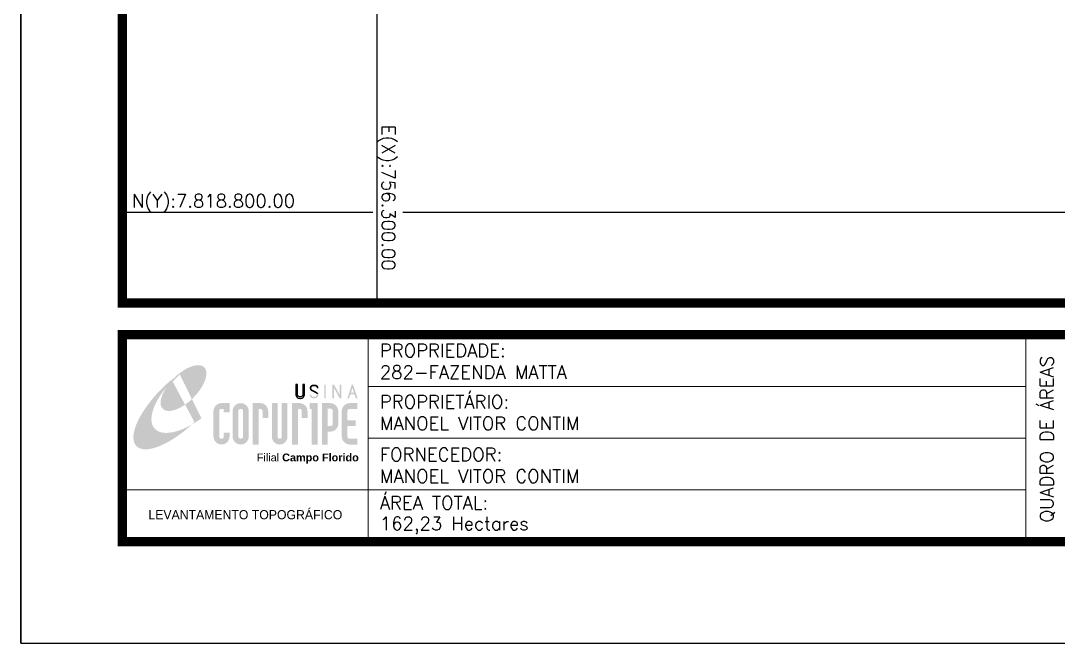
# Model space of a CAD drawing. Extents: x 755862 to 758487, y 7817271 to 7820983.
# Drawn here: x 755862 to 757137, y 7817271 to 7818035 of the extents above; entities that cross this region are included whole.
import ezdxf
from ezdxf.enums import TextEntityAlignment as Align

# ---------------------------------------------------------------- set-up
doc = ezdxf.new("R2010")
doc.units = 0
doc.header["$MEASUREMENT"] = 0
doc.linetypes.add('LIN0', pattern=[0])
doc.layers.add('MALHA', color=8, linetype='Continuous')
doc.layers.add('MARGEM', color=5, linetype='Continuous')
doc.styles.add('ARIAL', font='arial.ttf')
doc.styles.add('Simplex', font='simplex.shx')

# ---------------------------------------------------------------- blocks, each defined once
blk = doc.blocks.new('A$C78F83FB3')
at = {"layer": 'MARGEM'}
h = blk.add_hatch(color=20, dxfattribs=at)
edge = h.paths.add_edge_path()
edge.add_ellipse((19.49, 23.77), major_axis=(-6.68, -6.67), ratio=0.469426, start_angle=292.7328, end_angle=601.2579)
edge.add_ellipse((22.83, 22.05), major_axis=(12.64, 11.29), ratio=0.457614, start_angle=79.9069, end_angle=107.9139)
edge = h.paths.add_edge_path()
edge.add_ellipse((18.28, 18.7), major_axis=(13.95, 13.59), ratio=0.386848, start_angle=63.9612, end_angle=264.5993)
edge.add_ellipse((22.83, 22.05), major_axis=(12.64, 11.29), ratio=0.457614, start_angle=107.9139, end_angle=245.1182, ccw=False)
edge.add_ellipse((19.49, 23.77), major_axis=(-6.68, -6.67), ratio=0.469426, start_angle=241.2579, end_angle=292.7328, ccw=False)
for color, points in [(20, [(15.46, 26.12), (14.17, 24.81), (14.06, 24.24), (14.39, 23.97), (14.67, 24.54), (19.47, 29.32), (18.48, 28.66), (17.31, 27.78)]), (7, [(58.42, 24.9), (57.9, 24.9), (57.9, 21.73, -0.414214), (57.15, 20.98), (56.84, 20.98, -0.414214), (56.09, 21.73), (56.09, 24.9), (55.57, 24.9), (55.57, 21.73, 0.414214), (56.84, 20.46), (57.15, 20.46, 0.414214), (58.42, 21.73)]), (7, [(61.7, 24.9), (61.23, 24.9, 0.396318), (60.04, 23.78), (60.04, 23.72, 0.151912), (60.39, 22.97), (60.46, 22.92), (62.18, 22), (62.85, 21.83, 0.12407), (62.51, 22.42), (60.75, 23.36, -0.13192), (60.56, 23.77, -0.385578), (61.23, 24.37), (61.7, 24.37, -0.414214), (62.37, 23.7), (62.89, 23.7, 0.414214)]), (7, [(62.37, 23.7), (62.89, 23.7, 0.414214), (61.7, 24.9), (61.23, 24.9, 0.396318), (60.04, 23.78), (60.04, 23.72, 0.151912), (60.39, 22.97), (60.46, 22.92), (62.18, 22), (62.18, 22, -0.131921), (62.37, 21.59, -0.385578), (61.7, 20.98), (61.23, 20.98, -0.414214), (60.56, 21.65), (60.04, 21.65, 0.414214), (61.23, 20.46), (61.7, 20.46, 0.402546), (62.89, 21.61, 0.165292), (62.51, 22.42), (60.75, 23.36, -0.13192), (60.56, 23.77, -0.385578), (61.23, 24.37), (61.7, 24.37, -0.414214)]), (7, [(30.97, 12.46), (29.13, 12.46), (29.13, 8.21, 1), (34.29, 8.21), (34.29, 9.41), (32.45, 9.41), (32.45, 8.21, -1), (30.97, 8.21)])]:
    blk.add_hatch(color=color, dxfattribs=at).paths.add_polyline_path(points)
h = blk.add_hatch(color=7, dxfattribs=at)
h.paths.add_polyline_path([(65.24, 24.9), (64.72, 24.9), (64.72, 20.46), (65.24, 20.46)])
h.paths.add_polyline_path([(67.38, 20.46), (67.9, 20.46), (67.9, 23.74), (69.74, 20.46), (70.23, 20.46), (70.23, 24.9), (69.71, 24.9), (69.71, 21.58), (67.85, 24.9), (67.38, 24.9)])
h.paths.add_polyline_path([(72.17, 20.46), (72.72, 20.46), (73.14, 21.73), (74.49, 21.73), (74.9, 20.46), (75.45, 20.46), (74, 24.9), (73.62, 24.9)])
h.paths.add_polyline_path([(73.81, 23.8), (74.32, 22.25), (73.31, 22.25)], flags=16)
h = blk.add_hatch(color=7, dxfattribs=at)
h.paths.add_polyline_path([(31.71, 18.93, 0.414214), (29.13, 16.35), (29.13, 12.46), (30.97, 12.46), (30.97, 16.35, -0.414214), (31.71, 17.09), (32.45, 17.09), (32.45, 16.02), (34.29, 16.02), (34.29, 18.93)])
h.paths.add_polyline_path([(44.15, 17.09, -0.414214), (44.89, 16.35), (44.89, 14.1), (46.72, 14.1), (46.72, 16.17, 0.433937), (44.15, 18.93), (41.77, 18.93), (41.77, 12.46), (43.61, 12.46), (43.61, 17.09)])
h.paths.add_polyline_path([(43.61, 12.46), (41.77, 12.46), (41.77, 5.62), (43.61, 5.62)])
h.paths.add_polyline_path([(47.92, 12.46), (49.75, 12.46), (49.75, 18.93), (47.92, 18.93)])
h.paths.add_polyline_path([(52.91, 18.93), (51.08, 18.93), (51.08, 12.46), (52.91, 12.46)])
h.paths.add_polyline_path([(51.08, 8.12, -1), (49.75, 8.12), (49.75, 12.46), (47.92, 12.46), (47.92, 8.12, 1), (52.91, 8.12), (52.91, 12.46), (51.08, 12.46)])
h.paths.add_polyline_path([(54.41, 12.46), (56.25, 12.46), (56.25, 17.09), (56.79, 17.09, -0.414214), (57.53, 16.35), (57.53, 14.1), (59.36, 14.1), (59.36, 16.17, 0.433937), (56.79, 18.93), (54.41, 18.93)])
h.paths.add_polyline_path([(56.25, 12.46), (54.41, 12.46), (54.41, 5.62), (56.25, 5.62)])
h.paths.add_polyline_path([(60.73, 12.46), (62.58, 12.46), (62.58, 18.93), (60.02, 18.93), (60.02, 17.08), (60.73, 17.08)])
h.paths.add_polyline_path([(62.58, 12.46), (60.73, 12.46), (60.73, 5.62), (62.58, 5.62)])
h.paths.add_polyline_path([(64.06, 12.46), (65.82, 12.46), (65.82, 17.17), (66.66, 17.17, -0.450417), (67.48, 16.25), (67.48, 12.46), (69.24, 12.46, 0.002307), (69.24, 12.48, 0.005282), (69.23, 12.54, -0.000938), (69.23, 12.53), (69.23, 16.17, 0.433937), (66.66, 18.93), (64.06, 18.93)])
h.paths.add_polyline_path([(64.06, 5.62), (65.82, 5.62), (65.82, 9.77), (66.66, 9.77, 0.426056), (69.24, 12.46), (67.48, 12.46), (67.48, 12.45, -0.450417), (66.66, 11.53), (65.82, 11.53), (65.82, 12.46), (64.06, 12.46)])
h.paths.add_polyline_path([(70.37, 12.46), (74.87, 12.46), (74.87, 13.44), (72.21, 13.44), (72.21, 16.35, -0.414214), (72.95, 17.09), (75.38, 17.09), (75.38, 18.93), (72.95, 18.93, 0.414214), (70.37, 16.35)])
h.paths.add_polyline_path([(72.21, 11.62), (74.87, 11.62), (74.87, 12.46), (70.37, 12.46), (70.37, 8.21, 0.414214), (72.95, 5.62), (75.38, 5.62), (75.38, 7.47), (72.95, 7.47, -0.414214), (72.21, 8.21)])
h = blk.add_hatch(color=7, dxfattribs=at)
h.paths.add_polyline_path([(35.29, 16.35), (35.29, 8.21, 1), (40.46, 8.21, 0.016978), (40.45, 8.38), (40.45, 16.17, 0.433937), (37.88, 18.93), (37.87, 18.93, 0.41391)])
h.paths.add_polyline_path([(38.62, 16.35), (38.62, 8.21, -1), (37.13, 8.21), (37.13, 16.35, -1)], flags=16)
at = {"layer": 'MARGEM', "color": 7}
blk.add_lwpolyline([(58.42, 24.9), (57.9, 24.9), (57.9, 21.73, -0.414214), (57.15, 20.98), (56.84, 20.98, -0.414214), (56.09, 21.73), (56.09, 24.9), (55.57, 24.9), (55.57, 21.73, 0.414214), (56.84, 20.46), (57.15, 20.46, 0.414214), (58.42, 21.73), (58.42, 24.9)], format="xyb", close=True, dxfattribs=at)
at = {"layer": 'MARGEM', "color": 252, "insert": (43.05, 2.72), "char_height": 2.5, "attachment_point": 1, "style": 'ARIAL'}
blk.add_mtext_dynamic_manual_height_columns('Filial {\\fArial|b1|i0|c0|p34;Campo Florido}', width=33.0271, gutter_width=2.46, heights=[2.95], dxfattribs=at)

msp = doc.modelspace()

# ---------------------------------------------------------------- linework, layer by layer
at = {"layer": 'MALHA', "linetype": 'ByBlock'}
for points in [[(756300, 7818701.6), (756300, 7817800), (756300, 7817688.5)], [(755987.3, 7817800), (756200, 7817800), (756294.9, 7817800)], [(756332, 7817800), (757294.9, 7817800)]]:
    msp.add_lwpolyline(points, dxfattribs=at)
at = {"layer": 'MARGEM', "color": 174, "linetype": 'LIN0'}
msp.add_line((755862.3, 7817270.5), (755862.3, 7820983), dxfattribs=at)
at = {"layer": 'MARGEM', "color": 174, "linetype": 'LIN0', "flags": 128}
msp.add_lwpolyline([(758487.3, 7817270.5), (758487.3, 7820983), (755862.3, 7820983), (755862.3, 7817270.5)], close=True, dxfattribs=at)
at = {"layer": 'MARGEM', "color": 174, "linetype": 'LIN0', "const_width": 11.4, "flags": 128}
for points in [[(758362.3, 7817688.5), (758362.3, 7820858), (755987.3, 7820858), (755987.3, 7817688.5)], [(755987.3, 7817649.7), (758362.3, 7817649.7), (758362.3, 7817395.5), (755987.3, 7817395.5)]]:
    msp.add_lwpolyline(points, close=True, dxfattribs=at)
at = {"layer": 'MARGEM', "color": 174, "linetype": 'LIN0', "flags": 128}
for points, const_width in [([(756289.3, 7817649.7), (756289.3, 7817395.5)], 1.26), ([(756289.3, 7817649.7), (756289.3, 7817397.8)], 1.25), ([(757097.5, 7817649.7), (757097.5, 7817398.7)], 1.26), ([(756289.3, 7817586.1), (757097.5, 7817586.1)], 1.26), ([(756289.3, 7817522.6), (757097.5, 7817522.6)], 1.26), ([(755987.3, 7817459.1), (757097.5, 7817459.1)], 1.26)]:
    msp.add_lwpolyline(points, dxfattribs=dict(at, const_width=const_width))

# ---------------------------------------------------------------- block references
at = {"layer": 'MARGEM', "linetype": 'ByBlock', "xscale": 3.82250678711726, "yscale": 3.82250678711726, "zscale": 3.82250678711726}
msp.add_blockref('A$C78F83FB3', (755987.8, 7817493.2), dxfattribs=at)

# ---------------------------------------------------------------- texts
at = {"layer": 'MALHA', "style": 'Simplex'}
msp.add_text('E(X):756.300.00', height=16.25, rotation=270, dxfattribs=at).set_placement((756301.1, 7817907.3), align=Align.BOTTOM_LEFT)
msp.add_text('N(Y):7.818.800.00', height=16.25, dxfattribs=at).set_placement((755998.8, 7817801), align=Align.BOTTOM_LEFT)
at = {"layer": 'MARGEM', "color": 7, "linetype": 'Continuous', "lineweight": 9, "style": 'Simplex'}
for s, p in [('PROPRIEDADE:', (756303.6, 7817638.3)), ('PROPRIETÁRIO:', (756303.6, 7817575.3)), ('FORNECEDOR:', (756303.6, 7817510.5)), ('ÁREA TOTAL:', (756303.6, 7817451.3))]:
    msp.add_text(s, height=16.25, dxfattribs=at).set_placement(p, align=Align.TOP_LEFT)
at = {"layer": 'MARGEM', "color": 7, "linetype": 'Continuous', "style": 'Simplex'}
for s, p in [('282-FAZENDA MATTA', (756303.6, 7817611.8)), ('MANOEL VITOR CONTIM', (756303.6, 7817548.8)), ('MANOEL VITOR CONTIM', (756303.6, 7817484)), ('162,23 Hectares', (756303.6, 7817425.7))]:
    msp.add_text(s, height=16.25, dxfattribs=at).set_placement(p, align=Align.TOP_LEFT)
msp.add_text('QUADRO DE ÁREAS', height=16.25, rotation=90, dxfattribs=at).set_placement((757123.2, 7817521.4), align=Align.MIDDLE_CENTER)
at = {"layer": 'MARGEM', "color": 7, "linetype": 'ByBlock'}
msp.add_text('LEVANTAMENTO TOPOGRÁFICO', height=11.25, dxfattribs=at).set_placement((756138.3, 7817428.5), align=Align.MIDDLE_CENTER)

doc.saveas('drawing.dxf')
